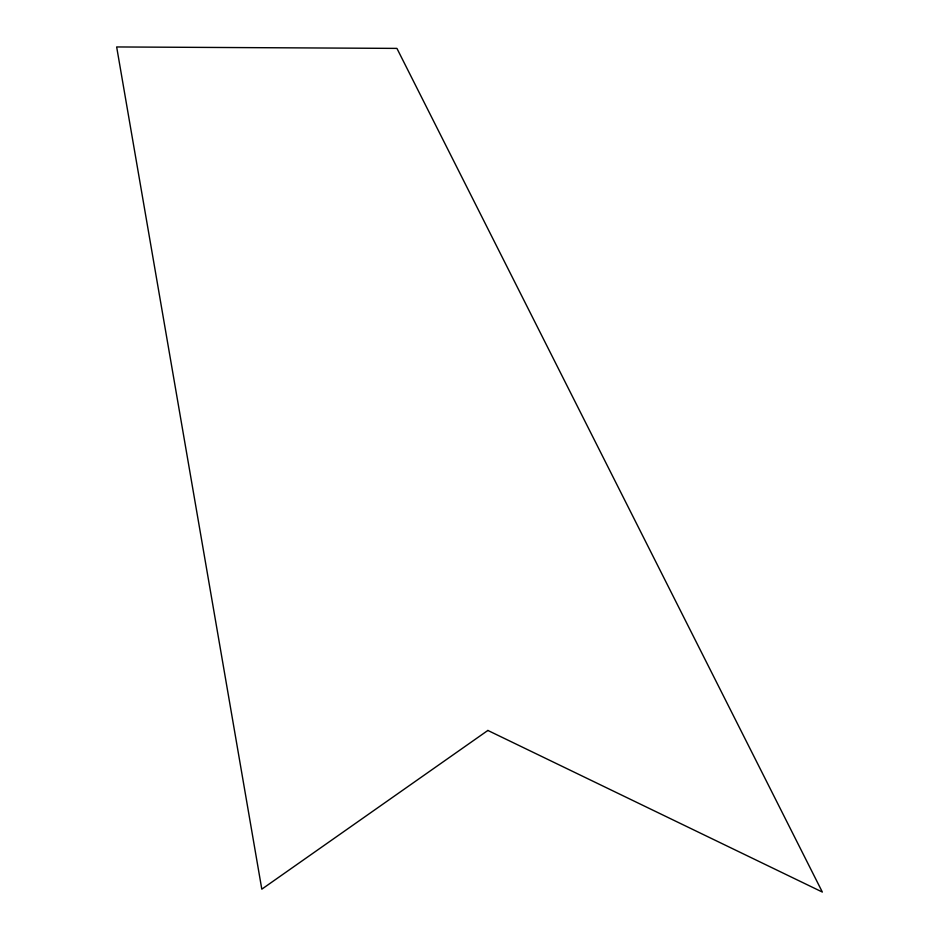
<?xml version="1.0" encoding="UTF-8"?>
<svg xmlns="http://www.w3.org/2000/svg" width="939" height="939" viewBox="0 0 939 939"><rect width="100%" height="100%" fill="white"/><g stroke="black" fill="none" stroke-linecap="round" stroke-linejoin="round"><path stroke-width="1.41" d="M487.869 730.448L261.805 889.174L116.659 46.95L396.927 48.394L822.341 892.05L487.869 730.448"/></g></svg>
